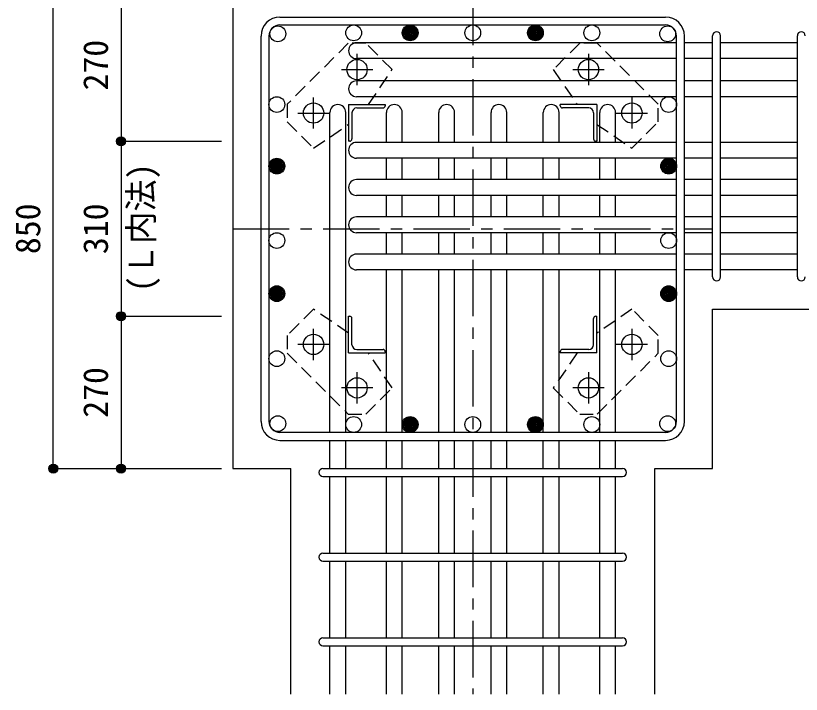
# Model space of a CAD drawing. Units: millimetres at full size, sheet at 1:20. Extents: x -3982 to 3969, y -2797 to 2801.
# Drawn here: x -441 to 950, y -1830 to -627 of the extents above; entities that cross this region are included whole.
import ezdxf
from ezdxf.enums import TextEntityAlignment as Align

# ---------------------------------------------------------------- set-up
doc = ezdxf.new("R2010")
doc.units = ezdxf.units.MM
doc.header["$LTSCALE"] = 20
doc.header["$PDMODE"] = 32
doc.header["$PDSIZE"] = 10
doc.linetypes.add('CHAIN1', pattern=[8, 5, -1, 1, -1])
doc.linetypes.add('DASHED1', pattern=[1.8, 1.2, -0.6])
for name, color, linetype in [('6-1_躯体線', 2, 'Continuous'), ('6-2_A.Bolt_', 4, 'Continuous'), ('6-3_柱型主筋', 4, 'Continuous'), ('6-4_フープ', 7, 'Continuous'), ('6-5_梁主筋', 7, 'Continuous'), ('6-6_S.T.P.', 7, 'Continuous'), ('6-9_プレート', 4, 'DASHED1'), ('6-D_寸法', 4, 'Continuous')]:
    doc.layers.add(name, color=color, linetype=linetype)
doc.styles.add('ＭＳ ゴシック', font='')
doc.styles.get('ＭＳ ゴシック').set_extended_font_data('MS Gothic')

msp = doc.modelspace()

# ---------------------------------------------------------------- linework, layer by layer
at = {"layer": '6-1_躯体線'}
for p, q in [((-56.71, -579.67), (-56.71, -1429.67)), ((793.29, -1429.67), (793.29, -1147.17)), ((793.29, -1147.17), (1193.29, -1147.17)), ((-56.71, -1429.67), (45.79, -1429.67)), ((45.79, -1829.67), (45.79, -1429.67)), ((690.79, -1829.67), (690.79, -1429.67)), ((690.79, -1429.67), (793.29, -1429.67))]:
    msp.add_line(p, q, dxfattribs=at)
at = {"layer": '6-2_A.Bolt_', "linetype": 'CHAIN1'}
for p, q in [((163.29, -750.37), (163.29, -694.87)), ((573.29, -694.87), (573.29, -750.37)), ((135.49, -722.67), (190.99, -722.67)), ((545.59, -722.67), (601.09, -722.67)), ((86.29, -827.37), (86.29, -771.87)), ((650.29, -771.87), (650.29, -827.37)), ((58.49, -799.67), (113.99, -799.67)), ((622.59, -799.67), (678.09, -799.67)), ((86.29, -1237.47), (86.29, -1181.97)), ((650.29, -1181.97), (650.29, -1237.47)), ((113.99, -1209.67), (58.49, -1209.67)), ((678.09, -1209.67), (622.59, -1209.67)), ((163.29, -1314.47), (163.29, -1258.97)), ((573.29, -1258.97), (573.29, -1314.47)), ((190.99, -1286.67), (135.49, -1286.67)), ((601.09, -1286.67), (545.59, -1286.67))]:
    msp.add_line(p, q, dxfattribs=at)
at = {"layer": '6-2_A.Bolt_'}
for p, q in [((148.29, -784.67), (213.29, -784.67)), ((148.29, -784.67), (148.29, -849.67)), ((162.79, -790.67), (209.29, -790.67)), ((213.29, -784.67), (213.29, -786.67)), ((588.29, -784.67), (523.29, -784.67)), ((523.29, -786.67), (523.29, -784.67)), ((573.79, -790.67), (527.29, -790.67)), ((588.29, -784.67), (588.29, -849.67)), ((154.29, -799.17), (154.29, -845.67)), ((582.29, -799.17), (582.29, -845.67)), ((150.29, -849.67), (148.29, -849.67)), ((588.29, -849.67), (586.29, -849.67)), ((148.29, -1159.67), (150.29, -1159.67)), ((148.29, -1224.67), (148.29, -1159.67)), ((154.29, -1210.17), (154.29, -1163.67)), ((582.29, -1210.17), (582.29, -1163.67)), ((586.29, -1159.67), (588.29, -1159.67)), ((588.29, -1224.67), (588.29, -1159.67)), ((148.29, -1224.67), (213.29, -1224.67)), ((162.79, -1218.67), (209.29, -1218.67)), ((213.29, -1222.67), (213.29, -1224.67)), ((523.29, -1224.67), (523.29, -1222.67)), ((588.29, -1224.67), (523.29, -1224.67)), ((573.79, -1218.67), (527.29, -1218.67))]:
    msp.add_line(p, q, dxfattribs=at)
at = {"layer": '6-2_A.Bolt_', "color": 3}
for centre in [(163.29, -722.67), (573.29, -722.67), (86.29, -799.67), (650.29, -799.67), (86.29, -1209.67), (650.29, -1209.67), (163.29, -1286.67), (573.29, -1286.67)]:
    msp.add_circle(centre, 18, dxfattribs=at)
at = {"layer": '6-2_A.Bolt_'}
for centre, radius, start, end in [((162.79, -799.17), 8.5, 90, 180), ((209.29, -786.67), 4, 270, 0), ((527.29, -786.67), 4, 180, 270), ((573.79, -799.17), 8.5, 0, 90), ((150.29, -845.67), 4, 270, 0), ((586.29, -845.67), 4, 180, 270), ((150.29, -1163.67), 4, 0, 90), ((586.29, -1163.67), 4, 90, 180), ((162.79, -1210.17), 8.5, 180, 270), ((573.79, -1210.17), 8.5, 270, 0), ((209.29, -1222.67), 4, 0, 90), ((527.29, -1222.67), 4, 90, 180)]:
    msp.add_arc(centre, radius, start, end, dxfattribs=at)
at = {"layer": '6-3_柱型主筋', "color": 3}
for centre in [(22.9, -659.28), (157.29, -657.67), (257.29, -657.67), (368.29, -657.67), (479.29, -657.67), (579.29, -657.67), (713.68, -659.28), (21.29, -784.67), (715.29, -784.67), (21.29, -893.67), (715.29, -893.67), (21.29, -1025.67), (715.29, -1025.67), (21.29, -1119.8), (715.29, -1119.8), (21.29, -1234.93), (715.29, -1234.93), (22.9, -1350.06), (157.29, -1351.67), (257.29, -1351.67), (368.29, -1351.67), (479.29, -1351.67), (579.29, -1351.67), (713.68, -1350.06)]:
    msp.add_circle(centre, 14, dxfattribs=at)
at = {"layer": '6-3_柱型主筋'}
for centre, radius in [((257.29, -657.67), 14), ((257.29, -657.67), 12.6), ((257.29, -657.67), 11.2), ((257.29, -657.67), 9.8), ((257.29, -657.67), 8.4), ((257.29, -657.67), 7), ((257.29, -657.67), 5.6), ((257.29, -657.67), 4.2), ((479.29, -657.67), 14), ((479.29, -657.67), 12.6), ((479.29, -657.67), 11.2), ((479.29, -657.67), 9.8), ((479.29, -657.67), 8.4), ((479.29, -657.67), 7), ((479.29, -657.67), 5.6), ((479.29, -657.67), 4.2), ((257.29, -657.67), 2.8), ((257.29, -657.67), 1.4), ((479.29, -657.67), 2.8), ((479.29, -657.67), 1.4), ((21.29, -893.67), 14), ((21.29, -893.67), 12.6), ((21.29, -893.67), 11.2), ((21.29, -893.67), 9.8), ((21.29, -893.67), 8.4), ((21.29, -893.67), 7), ((21.29, -893.67), 5.6), ((21.29, -893.67), 4.2), ((715.29, -893.67), 14), ((715.29, -893.67), 12.6), ((715.29, -893.67), 11.2), ((715.29, -893.67), 9.8), ((715.29, -893.67), 8.4), ((715.29, -893.67), 7), ((715.29, -893.67), 5.6), ((715.29, -893.67), 4.2), ((21.29, -893.67), 2.8), ((21.29, -893.67), 1.4), ((715.29, -893.67), 2.8), ((715.29, -893.67), 1.4), ((21.29, -1119.8), 14), ((21.29, -1119.8), 12.6), ((21.29, -1119.8), 11.2), ((21.29, -1119.8), 9.8), ((21.29, -1119.8), 8.4), ((21.29, -1119.8), 7), ((715.29, -1119.8), 14), ((715.29, -1119.8), 12.6), ((715.29, -1119.8), 11.2), ((715.29, -1119.8), 9.8), ((715.29, -1119.8), 8.4), ((715.29, -1119.8), 7), ((21.29, -1119.8), 5.6), ((21.29, -1119.8), 4.2), ((21.29, -1119.8), 2.8), ((21.29, -1119.8), 1.4), ((715.29, -1119.8), 5.6), ((715.29, -1119.8), 4.2), ((715.29, -1119.8), 2.8), ((715.29, -1119.8), 1.4), ((257.29, -1351.67), 14), ((257.29, -1351.67), 12.6), ((257.29, -1351.67), 11.2), ((257.29, -1351.67), 9.8), ((257.29, -1351.67), 8.4), ((257.29, -1351.67), 7), ((257.29, -1351.67), 5.6), ((257.29, -1351.67), 4.2), ((257.29, -1351.67), 2.8), ((479.29, -1351.67), 14), ((479.29, -1351.67), 12.6), ((479.29, -1351.67), 11.2), ((479.29, -1351.67), 9.8), ((479.29, -1351.67), 8.4), ((479.29, -1351.67), 7), ((479.29, -1351.67), 5.6), ((479.29, -1351.67), 4.2), ((479.29, -1351.67), 2.8), ((257.29, -1351.67), 1.4), ((479.29, -1351.67), 1.4)]:
    msp.add_circle(centre, radius, dxfattribs=at)
at = {"layer": '6-4_フープ'}
for p, q in [((26.79, -629.67), (709.79, -629.67)), ((26.79, -643.67), (709.79, -643.67)), ((-6.71, -1346.17), (-6.71, -663.17)), ((7.29, -663.17), (7.29, -1346.17)), ((729.29, -1346.17), (729.29, -663.17)), ((743.29, -1346.17), (743.29, -663.17)), ((709.79, -1365.67), (26.79, -1365.67)), ((26.79, -1379.67), (709.79, -1379.67))]:
    msp.add_line(p, q, dxfattribs=at)
for centre, radius, start, end in [((26.79, -663.17), 33.5, 90, 180), ((709.79, -663.17), 33.5, 0, 90), ((26.79, -663.17), 19.5, 90, 180), ((709.79, -663.17), 19.5, 0, 90), ((26.79, -1346.17), 33.5, 180, 270), ((26.79, -1346.17), 19.5, 180, 270), ((709.79, -1346.17), 33.5, 270, 0), ((709.79, -1346.17), 19.5, 270, 0)]:
    msp.add_arc(centre, radius, start, end, dxfattribs=at)
at = {"layer": '6-5_梁主筋'}
for p, q in [((729.29, -675.28), (162.29, -675.28)), ((793.29, -675.28), (743.29, -675.28)), ((943.29, -675.28), (807.29, -675.28)), ((729.29, -703.28), (162.29, -703.28)), ((793.29, -703.28), (743.29, -703.28)), ((943.29, -703.28), (807.29, -703.28)), ((729.29, -742.67), (162.29, -742.67)), ((793.29, -742.67), (743.29, -742.67)), ((943.29, -742.67), (807.29, -742.67)), ((729.29, -770.67), (162.29, -770.67)), ((793.29, -770.67), (743.29, -770.67)), ((943.29, -770.67), (807.29, -770.67)), ((115.29, -1365.67), (115.29, -798.67)), ((143.29, -1365.67), (143.29, -798.67)), ((215.29, -851.67), (215.29, -798.67)), ((243.29, -851.67), (243.29, -798.67)), ((307.96, -851.67), (307.96, -798.67)), ((335.96, -851.67), (335.96, -798.67)), ((400.62, -851.67), (400.62, -798.67)), ((428.62, -851.67), (428.62, -798.67)), ((493.29, -851.67), (493.29, -798.67)), ((521.29, -851.67), (521.29, -798.67)), ((593.29, -851.67), (593.29, -798.67)), ((621.29, -851.67), (621.29, -798.67)), ((729.29, -851.67), (162.29, -851.67)), ((793.29, -851.67), (743.29, -851.67)), ((943.29, -851.67), (807.29, -851.67)), ((729.29, -879.67), (162.29, -879.67)), ((215.29, -917.67), (215.29, -879.67)), ((243.29, -917.67), (243.29, -879.67)), ((307.96, -917.67), (307.96, -879.67)), ((335.96, -917.67), (335.96, -879.67)), ((400.62, -917.67), (400.62, -879.67)), ((428.62, -917.67), (428.62, -879.67)), ((493.29, -917.67), (493.29, -879.67)), ((521.29, -917.67), (521.29, -879.67)), ((593.29, -917.67), (593.29, -879.67)), ((621.29, -917.67), (621.29, -879.67)), ((793.29, -879.67), (743.29, -879.67)), ((943.29, -879.67), (807.29, -879.67)), ((729.29, -917.67), (162.29, -917.67)), ((793.29, -917.67), (743.29, -917.67)), ((943.29, -917.67), (807.29, -917.67)), ((729.29, -945.67), (162.29, -945.67)), ((215.29, -983.67), (215.29, -945.67)), ((243.29, -983.67), (243.29, -945.67)), ((307.96, -983.67), (307.96, -945.67)), ((335.96, -983.67), (335.96, -945.67)), ((400.62, -983.67), (400.62, -945.67)), ((428.62, -983.67), (428.62, -945.67)), ((493.29, -983.67), (493.29, -945.67)), ((521.29, -983.67), (521.29, -945.67)), ((593.29, -983.67), (593.29, -945.67)), ((621.29, -983.67), (621.29, -945.67)), ((793.29, -945.67), (743.29, -945.67)), ((943.29, -945.67), (807.29, -945.67)), ((729.29, -983.67), (162.29, -983.67)), ((793.29, -983.67), (743.29, -983.67)), ((943.29, -983.67), (807.29, -983.67)), ((729.29, -1011.67), (162.29, -1011.67)), ((215.29, -1049.67), (215.29, -1011.67)), ((243.29, -1049.67), (243.29, -1011.67)), ((307.96, -1049.67), (307.96, -1011.67)), ((335.96, -1049.67), (335.96, -1011.67)), ((400.62, -1049.67), (400.62, -1011.67)), ((428.62, -1049.67), (428.62, -1011.67)), ((493.29, -1049.67), (493.29, -1011.67)), ((521.29, -1049.67), (521.29, -1011.67)), ((593.29, -1049.67), (593.29, -1011.67)), ((621.29, -1049.67), (621.29, -1011.67)), ((793.29, -1011.67), (743.29, -1011.67)), ((943.29, -1011.67), (807.29, -1011.67)), ((729.29, -1049.67), (162.29, -1049.67)), ((793.29, -1049.67), (743.29, -1049.67)), ((943.29, -1049.67), (807.29, -1049.67)), ((729.29, -1077.67), (162.29, -1077.67)), ((215.29, -1365.67), (215.29, -1077.67)), ((243.29, -1365.67), (243.29, -1077.67)), ((307.96, -1365.67), (307.96, -1077.67)), ((335.96, -1365.67), (335.96, -1077.67)), ((400.62, -1365.67), (400.62, -1077.67)), ((428.62, -1365.67), (428.62, -1077.67)), ((493.29, -1365.67), (493.29, -1077.67)), ((521.29, -1365.67), (521.29, -1077.67)), ((593.29, -1365.67), (593.29, -1077.67)), ((621.29, -1365.67), (621.29, -1077.67)), ((793.29, -1077.67), (743.29, -1077.67)), ((943.29, -1077.67), (807.29, -1077.67)), ((115.29, -1429.67), (115.29, -1379.67)), ((143.29, -1429.67), (143.29, -1379.67)), ((215.29, -1429.67), (215.29, -1379.67)), ((243.29, -1429.67), (243.29, -1379.67)), ((307.96, -1429.67), (307.96, -1379.67)), ((335.96, -1429.67), (335.96, -1379.67)), ((400.62, -1429.67), (400.62, -1379.67)), ((428.62, -1429.67), (428.62, -1379.67)), ((493.29, -1429.67), (493.29, -1379.67)), ((521.29, -1429.67), (521.29, -1379.67)), ((593.29, -1429.67), (593.29, -1379.67)), ((621.29, -1429.67), (621.29, -1379.67)), ((115.29, -1579.67), (115.29, -1443.67)), ((143.29, -1579.67), (143.29, -1443.67)), ((215.29, -1579.67), (215.29, -1443.67)), ((243.29, -1579.67), (243.29, -1443.67)), ((307.96, -1579.67), (307.96, -1443.67)), ((335.96, -1579.67), (335.96, -1443.67)), ((400.62, -1579.67), (400.62, -1443.67)), ((428.62, -1579.67), (428.62, -1443.67)), ((493.29, -1579.67), (493.29, -1443.67)), ((521.29, -1579.67), (521.29, -1443.67)), ((593.29, -1579.67), (593.29, -1443.67)), ((621.29, -1579.67), (621.29, -1443.67)), ((115.29, -1729.67), (115.29, -1593.67)), ((143.29, -1729.67), (143.29, -1593.67)), ((215.29, -1729.67), (215.29, -1593.67)), ((243.29, -1729.67), (243.29, -1593.67)), ((307.96, -1729.67), (307.96, -1593.67)), ((335.96, -1729.67), (335.96, -1593.67)), ((400.62, -1729.67), (400.62, -1593.67)), ((428.62, -1729.67), (428.62, -1593.67)), ((493.29, -1729.67), (493.29, -1593.67)), ((521.29, -1729.67), (521.29, -1593.67)), ((593.29, -1729.67), (593.29, -1593.67)), ((621.29, -1729.67), (621.29, -1593.67)), ((115.29, -1829.67), (115.29, -1743.67)), ((143.29, -1829.67), (143.29, -1743.67)), ((215.29, -1829.67), (215.29, -1743.67)), ((243.29, -1829.67), (243.29, -1743.67)), ((307.96, -1829.67), (307.96, -1743.67)), ((335.96, -1829.67), (335.96, -1743.67)), ((400.62, -1829.67), (400.62, -1743.67)), ((428.62, -1829.67), (428.62, -1743.67)), ((493.29, -1829.67), (493.29, -1743.67)), ((521.29, -1829.67), (521.29, -1743.67)), ((593.29, -1829.67), (593.29, -1743.67)), ((621.29, -1829.67), (621.29, -1743.67))]:
    msp.add_line(p, q, dxfattribs=at)
for centre, start, end in [((162.29, -689.28), 90, 270), ((162.29, -756.67), 90, 270), ((129.29, -798.67), 0, 180), ((229.29, -798.67), 0, 180), ((321.96, -798.67), 0, 180), ((414.62, -798.67), 0, 180), ((507.29, -798.67), 0, 180), ((607.29, -798.67), 0, 180), ((162.29, -865.67), 90, 270), ((162.29, -931.67), 90, 270), ((162.29, -997.67), 90, 270), ((162.29, -1063.67), 90, 270)]:
    msp.add_arc(centre, 14, start, end, dxfattribs=at)
at = {"layer": '6-6_S.T.P.'}
for p, q in [((793.29, -1090.17), (793.29, -662.78)), ((807.29, -1090.17), (807.29, -662.78)), ((943.29, -1090.17), (943.29, -662.78)), ((102.79, -1429.67), (633.79, -1429.67)), ((102.79, -1443.67), (633.79, -1443.67)), ((102.79, -1579.67), (633.79, -1579.67)), ((102.79, -1593.67), (633.79, -1593.67)), ((102.79, -1729.67), (633.79, -1729.67)), ((102.79, -1743.67), (633.79, -1743.67))]:
    msp.add_line(p, q, dxfattribs=at)
for centre, start, end in [((800.29, -662.78), 0, 180), ((800.29, -662.78), 0, 180), ((800.29, -662.78), 0, 180), ((800.29, -662.78), 0, 180), ((950.29, -662.78), 0, 180), ((800.29, -1090.17), 180, 0), ((800.29, -1090.17), 180, 0), ((800.29, -1090.17), 180, 0), ((800.29, -1090.17), 180, 0), ((950.29, -1090.17), 180, 0), ((102.79, -1436.67), 90, 270), ((102.79, -1436.67), 90, 270), ((102.79, -1436.67), 90, 270), ((102.79, -1436.67), 90, 270), ((633.79, -1436.67), 270, 90), ((633.79, -1436.67), 270, 90), ((633.79, -1436.67), 270, 90), ((633.79, -1436.67), 270, 90), ((102.79, -1586.67), 90, 270), ((633.79, -1586.67), 270, 90), ((102.79, -1736.67), 90, 270), ((633.79, -1736.67), 270, 90)]:
    msp.add_arc(centre, 7, start, end, dxfattribs=at)
at = {"layer": '6-9_プレート'}
for points in [[(147.79, -675.97), (39.59, -784.17), (39.59, -815.27), (86.29, -861.97), (148.29, -819.67)], [(183.39, -784.67), (225.59, -722.67), (178.89, -675.97), (147.79, -675.97)], [(696.99, -784.17), (588.79, -675.97), (557.69, -675.97), (510.99, -722.67), (553.29, -784.67)], [(588.29, -819.77), (650.29, -861.97), (696.99, -815.27), (696.99, -784.17)], [(148.29, -1189.57), (86.29, -1147.37), (39.59, -1194.07), (39.59, -1225.17)], [(588.79, -1333.37), (696.99, -1225.17), (696.99, -1194.07), (650.29, -1147.37), (588.29, -1189.67)], [(39.59, -1225.17), (147.79, -1333.37), (178.89, -1333.37), (225.59, -1286.67), (183.29, -1224.67)], [(553.19, -1224.67), (510.99, -1286.67), (557.69, -1333.37), (588.79, -1333.37)]]:
    msp.add_lwpolyline(points, dxfattribs=at)
at = {"layer": '6-D_寸法'}
for p, q in [((-374.74, -1429.67), (-374.74, -579.67)), ((-254.74, -579.67), (-254.74, -849.67)), ((-254.74, -849.67), (-76.71, -849.67)), ((-254.74, -849.67), (-254.74, -1159.67)), ((-254.74, -1159.67), (-76.71, -1159.67)), ((-374.74, -1429.67), (-254.74, -1429.67)), ((-254.74, -1429.67), (-76.71, -1429.67)), ((-254.74, -1429.67), (-76.71, -1429.67)), ((-254.74, -1429.67), (-76.71, -1429.67)), ((-254.74, -1429.67), (-76.71, -1429.67)), ((-254.74, -1429.67), (-76.71, -1429.67)), ((-254.74, -1429.67), (-76.71, -1429.67)), ((-254.74, -1429.67), (-76.71, -1429.67)), ((-254.74, -1429.67), (-76.71, -1429.67)), ((-254.74, -1429.67), (-76.71, -1429.67))]:
    msp.add_line(p, q, dxfattribs=at)
at = {"layer": '6-D_寸法', "linetype": 'CHAIN1'}
for p, q in [((368.29, -579.67), (368.29, -1829.67)), ((-56.71, -1004.67), (793.29, -1004.67))]:
    msp.add_line(p, q, dxfattribs=at)
at = {"layer": '6-D_寸法'}
for points in [[(-254.74, -1159.67), (-254.74, -1429.67), (-76.71, -1429.67)], [(-374.74, -1429.67), (-254.74, -1429.67), (-76.71, -1429.67)], [(-374.74, -1429.67), (-254.74, -1429.67), (-76.71, -1429.67)]]:
    msp.add_lwpolyline(points, dxfattribs=at)
for centre, radius in [((-254.74, -849.67), 8), ((-254.74, -849.67), 7.2), ((-254.74, -849.67), 6.4), ((-254.74, -849.67), 5.6), ((-254.74, -849.67), 4.8), ((-254.74, -849.67), 4), ((-254.74, -849.67), 3.2), ((-254.74, -849.67), 2.4), ((-254.74, -849.67), 1.6), ((-254.74, -849.67), 0.8), ((-254.74, -1159.67), 8), ((-254.74, -1159.67), 7.2), ((-254.74, -1159.67), 6.4), ((-254.74, -1159.67), 5.6), ((-254.74, -1159.67), 4.8), ((-254.74, -1159.67), 4), ((-254.74, -1159.67), 3.2), ((-254.74, -1159.67), 2.4), ((-254.74, -1159.67), 1.6), ((-254.74, -1159.67), 0.8), ((-374.74, -1429.67), 8), ((-374.74, -1429.67), 7.2), ((-374.74, -1429.67), 6.4), ((-374.74, -1429.67), 5.6), ((-374.74, -1429.67), 4.8), ((-374.74, -1429.67), 4), ((-374.74, -1429.67), 3.2), ((-374.74, -1429.67), 2.4), ((-374.74, -1429.67), 1.6), ((-374.74, -1429.67), 0.8), ((-254.74, -1429.67), 8), ((-254.74, -1429.67), 7.2), ((-254.74, -1429.67), 6.4), ((-254.74, -1429.67), 5.6), ((-254.74, -1429.67), 4.8), ((-254.74, -1429.67), 4), ((-254.74, -1429.67), 3.2), ((-254.74, -1429.67), 2.4), ((-254.74, -1429.67), 1.6), ((-254.74, -1429.67), 0.8)]:
    msp.add_circle(centre, radius, dxfattribs=at)
at = {"layer": '6-D_寸法', "color": 7}
for p in [(-254.74, -849.67), (-254.74, -1159.67), (-374.74, -1429.67), (-254.74, -1429.67)]:
    msp.add_point(p, dxfattribs=at)

# ---------------------------------------------------------------- texts
at = {"layer": '6-D_寸法', "style": 'ＭＳ ゴシック'}
for s, p in [('270', (-264.74, -759.67)), ('850', (-384.74, -1049.67)), ('310', (-264.74, -1049.67)), ('270', (-264.74, -1339.67))]:
    msp.add_text(s, height=43.99, rotation=90, dxfattribs=at).set_placement(p, align=Align.BOTTOM_LEFT)
at = {"layer": '6-D_寸法', "style": 'ＭＳ ゴシック', "width": 0.95}
msp.add_text('(Ｌ内法)', height=43.99, rotation=90, dxfattribs=at).set_placement((-184.25, -1116.77), align=Align.BOTTOM_LEFT)

doc.saveas('drawing.dxf')
